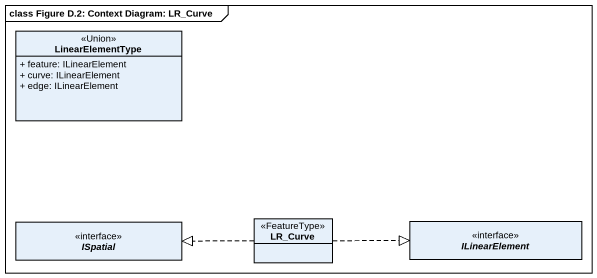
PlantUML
@startuml
mainframe class Figure D.2: Context Diagram: LR_Curve
hide circle
hide empty members
skinparam classAttributeIconSize 0
class LinearElementType <<Union>> {
  + feature: ILinearElement
  + curve: ILinearElement
  + edge: ILinearElement
}
interface ISpatial
class LR_Curve <<FeatureType>>
interface ILinearElement
LR_Curve .left.|> ISpatial
LR_Curve .right.|> ILinearElement
@enduml
